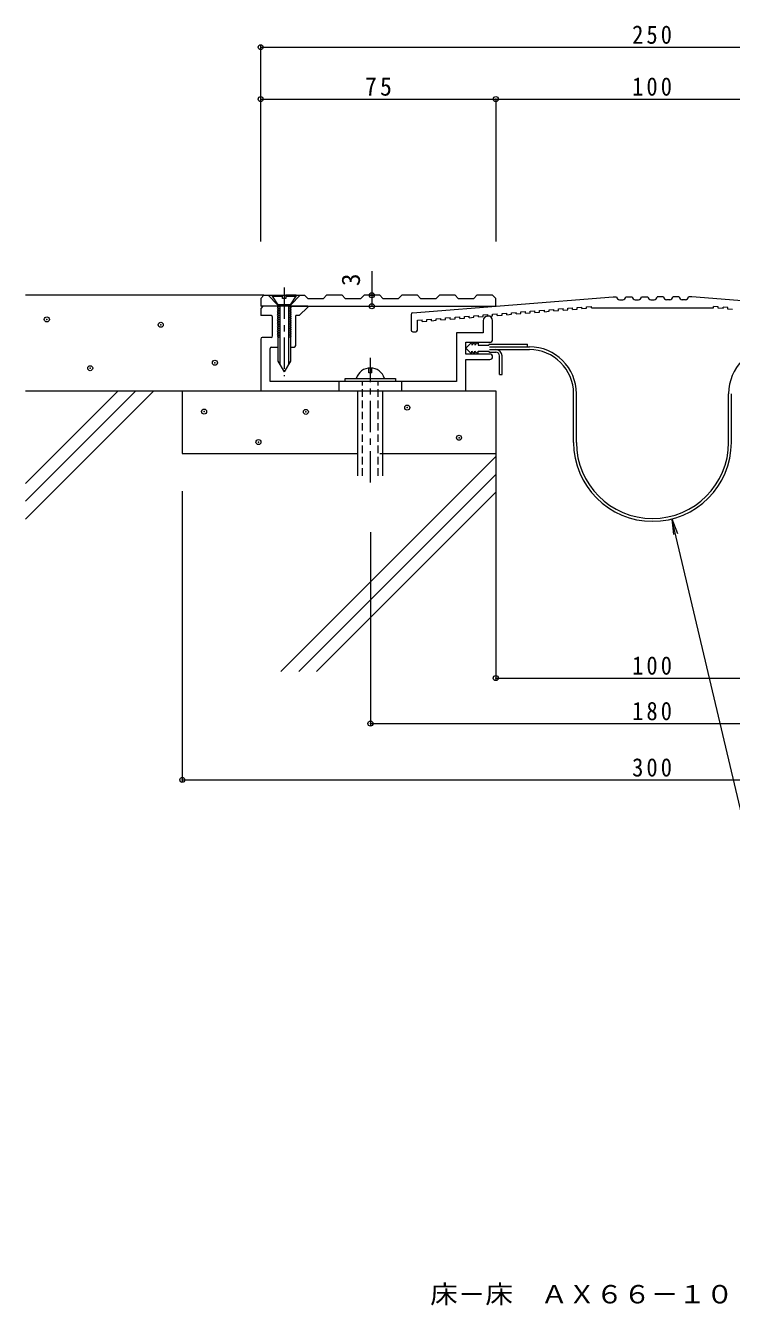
# Model space of a CAD drawing. Units: millimetres, scale not verified. Extents: x -242 to 333, y -270 to 159.
# Drawn here: x -242.1 to -16.9, y -269.5 to 138.7 of the extents above; entities that cross this region are included whole.
import ezdxf
from ezdxf.enums import TextEntityAlignment as Align

# ---------------------------------------------------------------- set-up
doc = ezdxf.new("R2010")
doc.units = ezdxf.units.MM
doc.header["$LTSCALE"] = 2
doc.header["$PDMODE"] = 32
doc.header["$PDSIZE"] = 1.6
doc.linetypes.add('CHAIN1', pattern=[8, 5, -1, 1, -1])
doc.linetypes.add('DASHED1', pattern=[1.8, 1.2, -0.6])
for name, color, linetype, lineweight in [('D-0', 3, 'Continuous', 9), ('D-1', 2, 'Continuous', 9), ('D-2', 4, 'Continuous', 9), ('D-3', 6, 'Continuous', 5), ('D-4', 7, 'Continuous', 9), ('D-5', 7, 'Continuous', 9)]:
    doc.layers.add(name, color=color, linetype=linetype, lineweight=lineweight)
doc.layers.add('F-5_F-5ﾚｲﾔ', color=2, linetype='Continuous')
doc.styles.add('ＭＳ ゴシック', font='')
doc.styles.get('ＭＳ ゴシック').set_extended_font_data('MS Gothic')

msp = doc.modelspace()

# ---------------------------------------------------------------- linework, layer by layer
at = {"layer": 'D-0'}
for p, q in [((-167.073, 51.716), (-166.073, 52.716)), ((-167.073, 51.716), (-167.073, 49.216)), ((-166.073, 52.716), (-153.073, 52.716)), ((-161.672, 49.716), (-164.673, 52.716)), ((-157.473, 49.716), (-161.672, 49.716)), ((-157.573, 49.216), (-92.073, 49.216)), ((-157.473, 49.716), (-154.473, 52.716)), ((-153.073, 52.716), (-152.073, 51.716)), ((-152.073, 51.716), (-147.073, 51.716)), ((-147.073, 51.716), (-146.073, 52.716)), ((-141.073, 52.716), (-146.073, 52.716)), ((-141.073, 52.716), (-140.073, 51.716)), ((-129.073, 52.716), (-134.073, 52.716)), ((-129.073, 52.716), (-128.073, 51.716)), ((-128.073, 51.716), (-123.073, 51.716)), ((-123.073, 51.716), (-122.073, 52.716)), ((-117.073, 52.716), (-122.073, 52.716)), ((-118.613, 47.133), (-54.573, 52.256)), ((-117.073, 52.716), (-116.073, 51.716)), ((-105.073, 52.716), (-110.073, 52.716)), ((-105.073, 52.716), (-104.073, 51.716)), ((-104.073, 51.716), (-99.073, 51.716)), ((-99.073, 51.716), (-98.073, 52.716)), ((-93.073, 52.716), (-98.073, 52.716)), ((-93.073, 52.716), (-92.073, 51.716)), ((-92.073, 49.216), (-92.073, 51.716)), ((-63.073, 49.068), (-61.573, 49.188)), ((-63.073, 48.566), (-63.073, 49.068)), ((-61.573, 48.756), (-61.573, 49.188)), ((-54.573, 52.256), (-53.573, 52.256)), ((-52.573, 51.256), (-51.573, 51.256)), ((-50.573, 52.256), (-48.573, 52.256)), ((-47.573, 51.256), (-46.573, 51.256)), ((-45.573, 52.256), (-43.573, 52.256)), ((-42.573, 51.256), (-41.573, 51.256)), ((-38.573, 52.256), (-40.573, 52.256)), ((-36.573, 51.256), (-37.573, 51.256)), ((-33.573, 52.256), (-35.573, 52.256)), ((-31.573, 51.256), (-32.573, 51.256)), ((-22.573, 48.756), (-22.573, 49.188)), ((-21.073, 49.068), (-22.573, 49.188)), ((-21.073, 48.566), (-21.073, 49.068)), ((-119.073, 46.634), (-119.073, 41.596)), ((-114.073, 44.988), (-112.573, 45.108)), ((-114.073, 44.486), (-114.073, 44.988)), ((-112.573, 44.606), (-112.573, 45.108)), ((-111.073, 45.228), (-109.573, 45.348)), ((-111.073, 44.726), (-111.073, 45.228)), ((-109.573, 44.846), (-109.573, 45.348)), ((-109.573, 44.846), (-108.073, 44.966)), ((-108.073, 45.468), (-106.573, 45.588)), ((-108.073, 44.966), (-108.073, 45.468)), ((-106.573, 45.086), (-106.573, 45.588)), ((-106.573, 45.086), (-105.073, 45.206)), ((-105.073, 45.708), (-103.573, 45.828)), ((-105.073, 45.206), (-105.073, 45.708)), ((-103.573, 45.326), (-103.573, 45.828)), ((-103.573, 45.326), (-102.073, 45.446)), ((-102.073, 45.948), (-100.573, 46.068)), ((-102.073, 45.446), (-102.073, 45.948)), ((-100.573, 45.566), (-100.573, 46.068)), ((-100.573, 45.566), (-99.073, 45.686)), ((-99.073, 46.188), (-97.573, 46.308)), ((-99.073, 45.686), (-99.073, 46.188)), ((-97.573, 45.806), (-97.573, 46.308)), ((-97.573, 45.806), (-96.073, 45.926)), ((-96.073, 46.428), (-94.573, 46.548)), ((-96.073, 45.926), (-96.073, 46.428)), ((-94.573, 46.046), (-94.573, 46.548)), ((-94.573, 46.046), (-93.073, 46.166)), ((-93.073, 46.668), (-91.573, 46.788)), ((-93.073, 46.166), (-93.073, 46.668)), ((-91.573, 46.286), (-91.573, 46.788)), ((-91.573, 46.286), (-90.073, 46.406)), ((-90.073, 46.908), (-88.573, 47.028)), ((-90.073, 46.406), (-90.073, 46.908)), ((-88.573, 46.526), (-88.573, 47.028)), ((-88.573, 46.526), (-87.073, 46.646)), ((-87.073, 47.148), (-85.573, 47.268)), ((-87.073, 46.646), (-87.073, 47.148)), ((-85.573, 46.766), (-85.573, 47.268)), ((-85.573, 46.766), (-84.073, 46.886)), ((-84.073, 47.388), (-82.573, 47.508)), ((-84.073, 46.886), (-84.073, 47.388)), ((-82.573, 47.006), (-82.573, 47.508)), ((-82.573, 47.006), (-81.073, 47.126)), ((-81.073, 47.628), (-79.573, 47.748)), ((-81.073, 47.126), (-81.073, 47.628)), ((-79.573, 47.246), (-79.573, 47.748)), ((-79.573, 47.246), (-78.073, 47.366)), ((-78.073, 47.868), (-76.573, 47.988)), ((-78.073, 47.366), (-78.073, 47.868)), ((-76.573, 47.486), (-76.573, 47.988)), ((-76.573, 47.486), (-75.073, 47.606)), ((-75.073, 48.108), (-73.573, 48.228)), ((-75.073, 47.606), (-75.073, 48.108)), ((-73.573, 47.726), (-73.573, 48.228)), ((-73.573, 47.726), (-72.073, 47.846)), ((-72.073, 48.348), (-70.573, 48.468)), ((-72.073, 47.846), (-72.073, 48.348)), ((-70.573, 47.966), (-70.573, 48.468)), ((-70.573, 47.966), (-69.073, 48.086)), ((-69.073, 48.588), (-67.573, 48.708)), ((-69.073, 48.086), (-69.073, 48.588)), ((-67.573, 48.206), (-67.573, 48.708)), ((-67.573, 48.206), (-66.073, 48.326)), ((-66.073, 48.828), (-64.573, 48.948)), ((-66.073, 48.326), (-66.073, 48.828)), ((-64.573, 48.446), (-64.573, 48.948)), ((-64.573, 48.446), (-63.073, 48.566)), ((-61.573, 48.756), (-22.573, 48.756)), ((-19.573, 48.446), (-21.073, 48.566)), ((-19.573, 48.446), (-19.573, 48.948)), ((-18.073, 48.828), (-19.573, 48.948)), ((-18.073, 48.326), (-18.073, 48.828)), ((-16.573, 48.206), (-18.073, 48.326)), ((-118.573, 41.096), (-117.573, 41.096)), ((-117.073, 44.748), (-115.573, 44.868)), ((-117.073, 41.596), (-117.073, 44.748)), ((-115.573, 44.366), (-115.573, 44.868)), ((-115.573, 44.366), (-114.073, 44.486)), ((-112.573, 44.606), (-111.073, 44.726))]:
    msp.add_line(p, q, dxfattribs=at)
for points in [[(-140.073, 51.716), (-135.073, 51.716), (-134.073, 52.716)], [(-116.073, 51.716), (-111.073, 51.716), (-110.073, 52.716)], [(34.467, 47.133), (-29.573, 52.256), (-30.573, 52.256)]]:
    msp.add_lwpolyline(points, dxfattribs=at)
for centre, radius, start, end in [((-52.573, 52.256), 1, 180, 270), ((-51.573, 52.256), 1, 270, 0), ((-47.573, 52.256), 1, 180, 270), ((-46.573, 52.256), 1, 270, 0), ((-42.573, 52.256), 1, 180, 270), ((-41.573, 52.256), 1, 270, 0), ((-37.573, 52.256), 1, 180, 270), ((-36.573, 52.256), 1, 270, 0), ((-32.573, 52.256), 1, 180, 270), ((-31.573, 52.256), 1, 270, 0), ((-118.573, 46.634), 0.5, 94.57391, 180), ((-118.573, 41.596), 0.5, 180, 270), ((-117.573, 41.596), 0.5, 270, 0)]:
    msp.add_arc(centre, radius, start, end, dxfattribs=at)
at = {"layer": 'D-1', "linetype": 'CHAIN1'}
for p, q in [((-159.573, 55.199), (-159.573, 37.798)), ((-159.573, 55.199), (-159.573, 26.893)), ((-132.073, -6.972), (-132.073, 32.712))]:
    msp.add_line(p, q, dxfattribs=at)
at = {"layer": 'D-1'}
for p, q in [((-152.073, 49.216), (-167.073, 49.216)), ((-166.366, 49.216), (-167.073, 48.509)), ((-163.423, 52.416), (-160.073, 52.416)), ((-161.323, 49.036), (-161.773, 48.776)), ((-161.573, 49.716), (-161.58, 31.716)), ((-161.323, 49.216), (-161.323, 49.036)), ((-160.973, 49.716), (-160.98, 30.678)), ((-155.723, 52.716), (-159.073, 52.716)), ((-159.073, 52.416), (-155.723, 52.416)), ((-158.173, 49.716), (-158.18, 30.676)), ((-157.823, 49.216), (-157.823, 49.036)), ((-157.823, 49.036), (-157.373, 48.776)), ((-157.573, 49.716), (-157.58, 31.716)), ((-157.573, 49.716), (-155.723, 52.416)), ((-155.723, 52.716), (-155.723, 52.416)), ((-152.073, 49.216), (-152.073, 48.916)), ((-167.073, 48.509), (-167.073, 46.216)), ((-163.773, 46.216), (-167.073, 46.216)), ((-163.273, 39.736), (-163.273, 45.716)), ((-161.773, 48.776), (-161.323, 48.516)), ((-157.373, 48.776), (-157.823, 48.516)), ((-154.773, 46.216), (-155.873, 46.216)), ((-155.873, 36.716), (-155.873, 46.216)), ((-152.073, 48.916), (-154.773, 46.216)), ((-96.078, 44.605), (-96.078, 40.716)), ((-93.078, 38.716), (-93.078, 44.605)), ((-167.073, 38.736), (-167.073, 22.216)), ((-163.773, 39.236), (-166.573, 39.236)), ((-104.578, 40.716), (-104.578, 25.216)), ((-96.078, 40.716), (-104.578, 40.716)), ((-101.578, 37.716), (-94.078, 37.716)), ((-101.578, 33.966), (-101.578, 37.716)), ((-164.078, 25.216), (-164.078, 35.716)), ((-163.573, 36.216), (-161.578, 36.216)), ((-157.578, 36.216), (-156.373, 36.216)), ((-93.948, 33.966), (-101.578, 33.966)), ((-161.58, 31.716), (-159.58, 28.252)), ((-157.58, 31.716), (-159.58, 28.252)), ((-132.573, 28.016), (-132.573, 29.489)), ((-131.573, 28.016), (-131.573, 29.489)), ((-101.573, 32.216), (-93.948, 32.216)), ((-101.573, 22.216), (-101.573, 32.216)), ((-104.578, 25.216), (-164.078, 25.216)), ((-142.073, 22.216), (-142.073, 25.216)), ((-140.073, 26.216), (-124.073, 26.216)), ((-140.073, 25.216), (-140.073, 26.216)), ((-131.573, 28.016), (-132.573, 28.016)), ((-124.073, 26.216), (-124.073, 25.216)), ((-122.073, 22.216), (-122.073, 25.216)), ((-136.073, -4.856), (-136.073, 22.216)), ((-128.073, -4.856), (-128.073, 22.216))]:
    msp.add_line(p, q, dxfattribs=at)
at = {"layer": 'D-1', "linetype": 'DASHED1'}
for p, q in [((-134.573, -4.856), (-134.573, 25.216)), ((-129.573, -4.856), (-129.573, 25.216))]:
    msp.add_line(p, q, dxfattribs=at)
at = {"layer": 'D-1'}
for points in [[(-163.423, 52.716), (-163.423, 52.416), (-161.573, 49.716)], [(-159.073, 52.716), (-159.073, 51.716), (-160.073, 51.716), (-160.073, 52.716)], [(-161.323, 48.516), (-161.323, 48.336), (-161.773, 48.076), (-161.323, 47.816), (-161.323, 47.636), (-161.773, 47.376), (-161.323, 47.116), (-161.323, 46.936), (-161.773, 46.676), (-161.323, 46.416), (-161.323, 46.236), (-161.773, 45.976), (-161.323, 45.716), (-161.323, 45.536), (-161.773, 45.276), (-161.323, 45.016), (-161.323, 44.836), (-161.773, 44.576), (-161.323, 44.316), (-161.323, 44.136), (-161.773, 43.876), (-161.323, 43.616), (-161.323, 43.436), (-161.773, 43.176), (-161.323, 42.916), (-161.323, 42.736), (-161.773, 42.476), (-161.323, 42.216), (-161.323, 42.036), (-161.773, 41.776), (-161.323, 41.516), (-161.323, 41.336), (-161.773, 41.076), (-161.323, 40.816), (-161.323, 40.636), (-161.773, 40.376), (-161.323, 40.116), (-161.323, 39.936), (-161.773, 39.676), (-161.323, 39.416)], [(-157.823, 48.516), (-157.823, 48.336), (-157.373, 48.076), (-157.823, 47.816), (-157.823, 47.636), (-157.373, 47.376), (-157.823, 47.116), (-157.823, 46.936), (-157.373, 46.676), (-157.823, 46.416), (-157.823, 46.236), (-157.373, 45.976), (-157.823, 45.716), (-157.823, 45.536), (-157.373, 45.276), (-157.823, 45.016), (-157.823, 44.836), (-157.373, 44.576), (-157.823, 44.316), (-157.823, 44.136), (-157.373, 43.876), (-157.823, 43.616), (-157.823, 43.436), (-157.373, 43.176), (-157.823, 42.916), (-157.823, 42.736), (-157.373, 42.476), (-157.823, 42.216), (-157.823, 42.036), (-157.373, 41.776), (-157.823, 41.516), (-157.823, 41.336), (-157.373, 41.076), (-157.823, 40.816), (-157.823, 40.636), (-157.373, 40.376), (-157.823, 40.116), (-157.823, 39.936), (-157.373, 39.676), (-157.823, 39.416)], [(-161.323, 39.416), (-161.323, 39.236), (-161.357, 39.216)], [(-157.823, 39.416), (-157.823, 39.236), (-157.789, 39.216)]]:
    msp.add_lwpolyline(points, dxfattribs=at)
for centre, radius, start, end in [((-163.773, 45.716), 0.5, 0, 90), ((-94.578, 44.605), 1.5, 2.60878, 179.99998), ((-166.573, 38.736), 0.5, 90, 180), ((-163.773, 39.736), 0.5, 270, 0), ((-94.078, 38.716), 1, 270, 0), ((-163.573, 35.716), 0.5, 90, 180), ((-156.373, 36.716), 0.5, 270, 0), ((-93.948, 33.091), 0.875, 270, 90), ((-132.073, 24.798), 4.718, 17.49231, 162.50768)]:
    msp.add_arc(centre, radius, start, end, dxfattribs=at)
at = {"layer": 'D-2'}
for p, q in [((-99.703, 37.716), (-101.578, 35.841)), ((-99.703, 36.836), (-98.703, 37.716)), ((-99.703, 37.716), (-99.703, 36.836)), ((-98.703, 36.836), (-97.703, 37.716)), ((-98.703, 37.716), (-98.703, 36.836)), ((-97.703, 37.716), (-97.703, 36.836)), ((-97.703, 36.836), (-94.328, 36.836)), ((-94.078, 37.086), (-81.951, 37.086)), ((-81.951, 36.291), (-81.951, 37.086)), ((-101.578, 35.841), (-99.703, 33.966)), ((-99.703, 34.846), (-98.703, 33.966)), ((-99.703, 33.966), (-99.703, 34.846)), ((-98.703, 34.846), (-97.703, 33.966)), ((-98.703, 33.966), (-98.703, 34.846)), ((-97.703, 34.846), (-94.328, 34.846)), ((-97.703, 33.966), (-97.703, 34.846)), ((-94.078, 36.291), (-81.35, 36.291)), ((-94.078, 35.391), (-81.35, 35.391)), ((-94.078, 34.591), (-92.078, 34.591)), ((-90.878, 27.391), (-90.878, 33.391)), ((-90.078, 27.391), (-90.078, 33.391)), ((-90.878, 27.391), (-90.078, 27.391)), ((-67.25, 5.792), (-67.25, 21.291)), ((-66.35, 5.792), (-66.35, 21.291)), ((-17.796, 5.792), (-17.796, 21.291)), ((-16.896, 5.792), (-16.896, 21.291))]:
    msp.add_line(p, q, dxfattribs=at)
for centre, radius, start, end in [((-94.078, 36.836), 0.25, 90, 180), ((-94.078, 34.846), 0.25, 180, 270), ((-92.078, 33.391), 2, 0, 90), ((-92.078, 33.391), 1.2, 0, 90), ((-81.35, 21.291), 15, 0, 90), ((-81.35, 21.291), 14.1, 0, 90), ((-2.796, 21.291), 15, 90, 180), ((-42.07, 5.792), 25.18, 180, 270), ((-42.07, 5.792), 24.28, 180, 270), ((-42.076, 5.792), 25.18, 270, 359.99998), ((-42.076, 5.792), 24.28, 270, 0)]:
    msp.add_arc(centre, radius, start, end, dxfattribs=at)
at = {"layer": 'D-3'}
for p, q in [((-166.073, 52.716), (-242.073, 52.716)), ((-242.073, 22.216), (-92.073, 22.216)), ((-242.073, -18.657), (-201.2, 22.216)), ((-242.073, -13), (-206.857, 22.216)), ((-242.073, -7.343), (-212.514, 22.216)), ((-192.073, 22.216), (-192.073, 2.216)), ((-92.073, 22.216), (-92.073, -67.284)), ((-192.073, 2.216), (-136.073, 2.216)), ((-160.592, -67.284), (-92.073, 1.235)), ((-129.073, 2.216), (-92.073, 2.216)), ((-154.936, -67.284), (-92.073, -4.422)), ((-149.279, -67.284), (-92.073, -10.078))]:
    msp.add_line(p, q, dxfattribs=at)
for p in [(-235.295, 45.028), (-198.963, 43.298), (-221.454, 29.457), (-181.662, 31.187), (-185.122, 15.616), (-120.313, 16.895), (-152.651, 15.519), (-167.787, 5.886), (-103.8, 7.262)]:
    msp.add_point(p, dxfattribs=at)
at = {"layer": 'D-4'}
for p, q in [((-12.183, -118.915), (-35.921, -18.624)), ((-35.921, -18.624), (-34.144, -23.298)), ((-35.921, -18.624), (-35.414, -23.598))]:
    msp.add_line(p, q, dxfattribs=at)
at = {"layer": 'D-5'}
for p, q in [((-167.073, 69.916), (-167.073, 132.443)), ((-167.073, 131.843), (82.927, 131.843)), ((-167.073, 115.299), (82.927, 115.299)), ((-92.073, 115.299), (-92.073, 69.916)), ((-131.643, 60.364), (-131.643, 49.216)), ((-132.132, 52.716), (-131.043, 52.716)), ((-132.132, 49.216), (-131.043, 49.216)), ((-192.073, -9.784), (-192.073, -102.494)), ((-132.073, -22.902), (-132.073, -84.507)), ((-92.073, -66.756), (-92.073, -69.995)), ((-92.073, -69.395), (7.927, -69.395)), ((-132.073, -83.907), (47.927, -83.907)), ((-192.073, -101.894), (107.927, -101.894))]:
    msp.add_line(p, q, dxfattribs=at)
for p in [(-167.073, 131.843), (-167.073, 115.299), (-92.073, 115.299), (-131.643, 52.716), (-131.643, 49.216), (-92.073, -69.395), (-132.073, -83.907), (-192.073, -101.894)]:
    msp.add_point(p, dxfattribs=at)

# ---------------------------------------------------------------- texts
at = {"layer": 'D-5', "color": 2, "style": 'ＭＳ ゴシック'}
msp.add_text('3', height=5.865, rotation=90, dxfattribs=at).set_placement((-133.641, 55.66), align=Align.BOTTOM_LEFT)
at = {"layer": 'D-5', "color": 2, "char_height": 5.865, "attachment_point": 7, "style": 'ＭＳ ゴシック'}
for s, insert in [('\\T1.27;\\W0.9;250', (-48.573, 132.843)), ('\\T1.27;\\W0.95;75', (-133.823, 116.299)), ('\\T1.27;\\W0.9;100', (-48.573, 116.299)), ('\\T1.27;\\W0.9;100', (-48.573, -68.395)), ('\\T1.27;\\W0.9;180', (-48.573, -82.907)), ('\\T1.27;\\W0.9;300', (-48.573, -100.894))]:
    msp.add_mtext(s, dxfattribs=dict(at, insert=insert))
at = {"layer": 'F-5_F-5ﾚｲﾔ', "style": 'ＭＳ ゴシック', "width": 1.1}
msp.add_text('床－床\u3000ＡＸ６６－１００Ｇ', height=5.865, dxfattribs=at).set_placement((-113, -270.622), align=Align.BOTTOM_LEFT)

doc.saveas('drawing.dxf')
